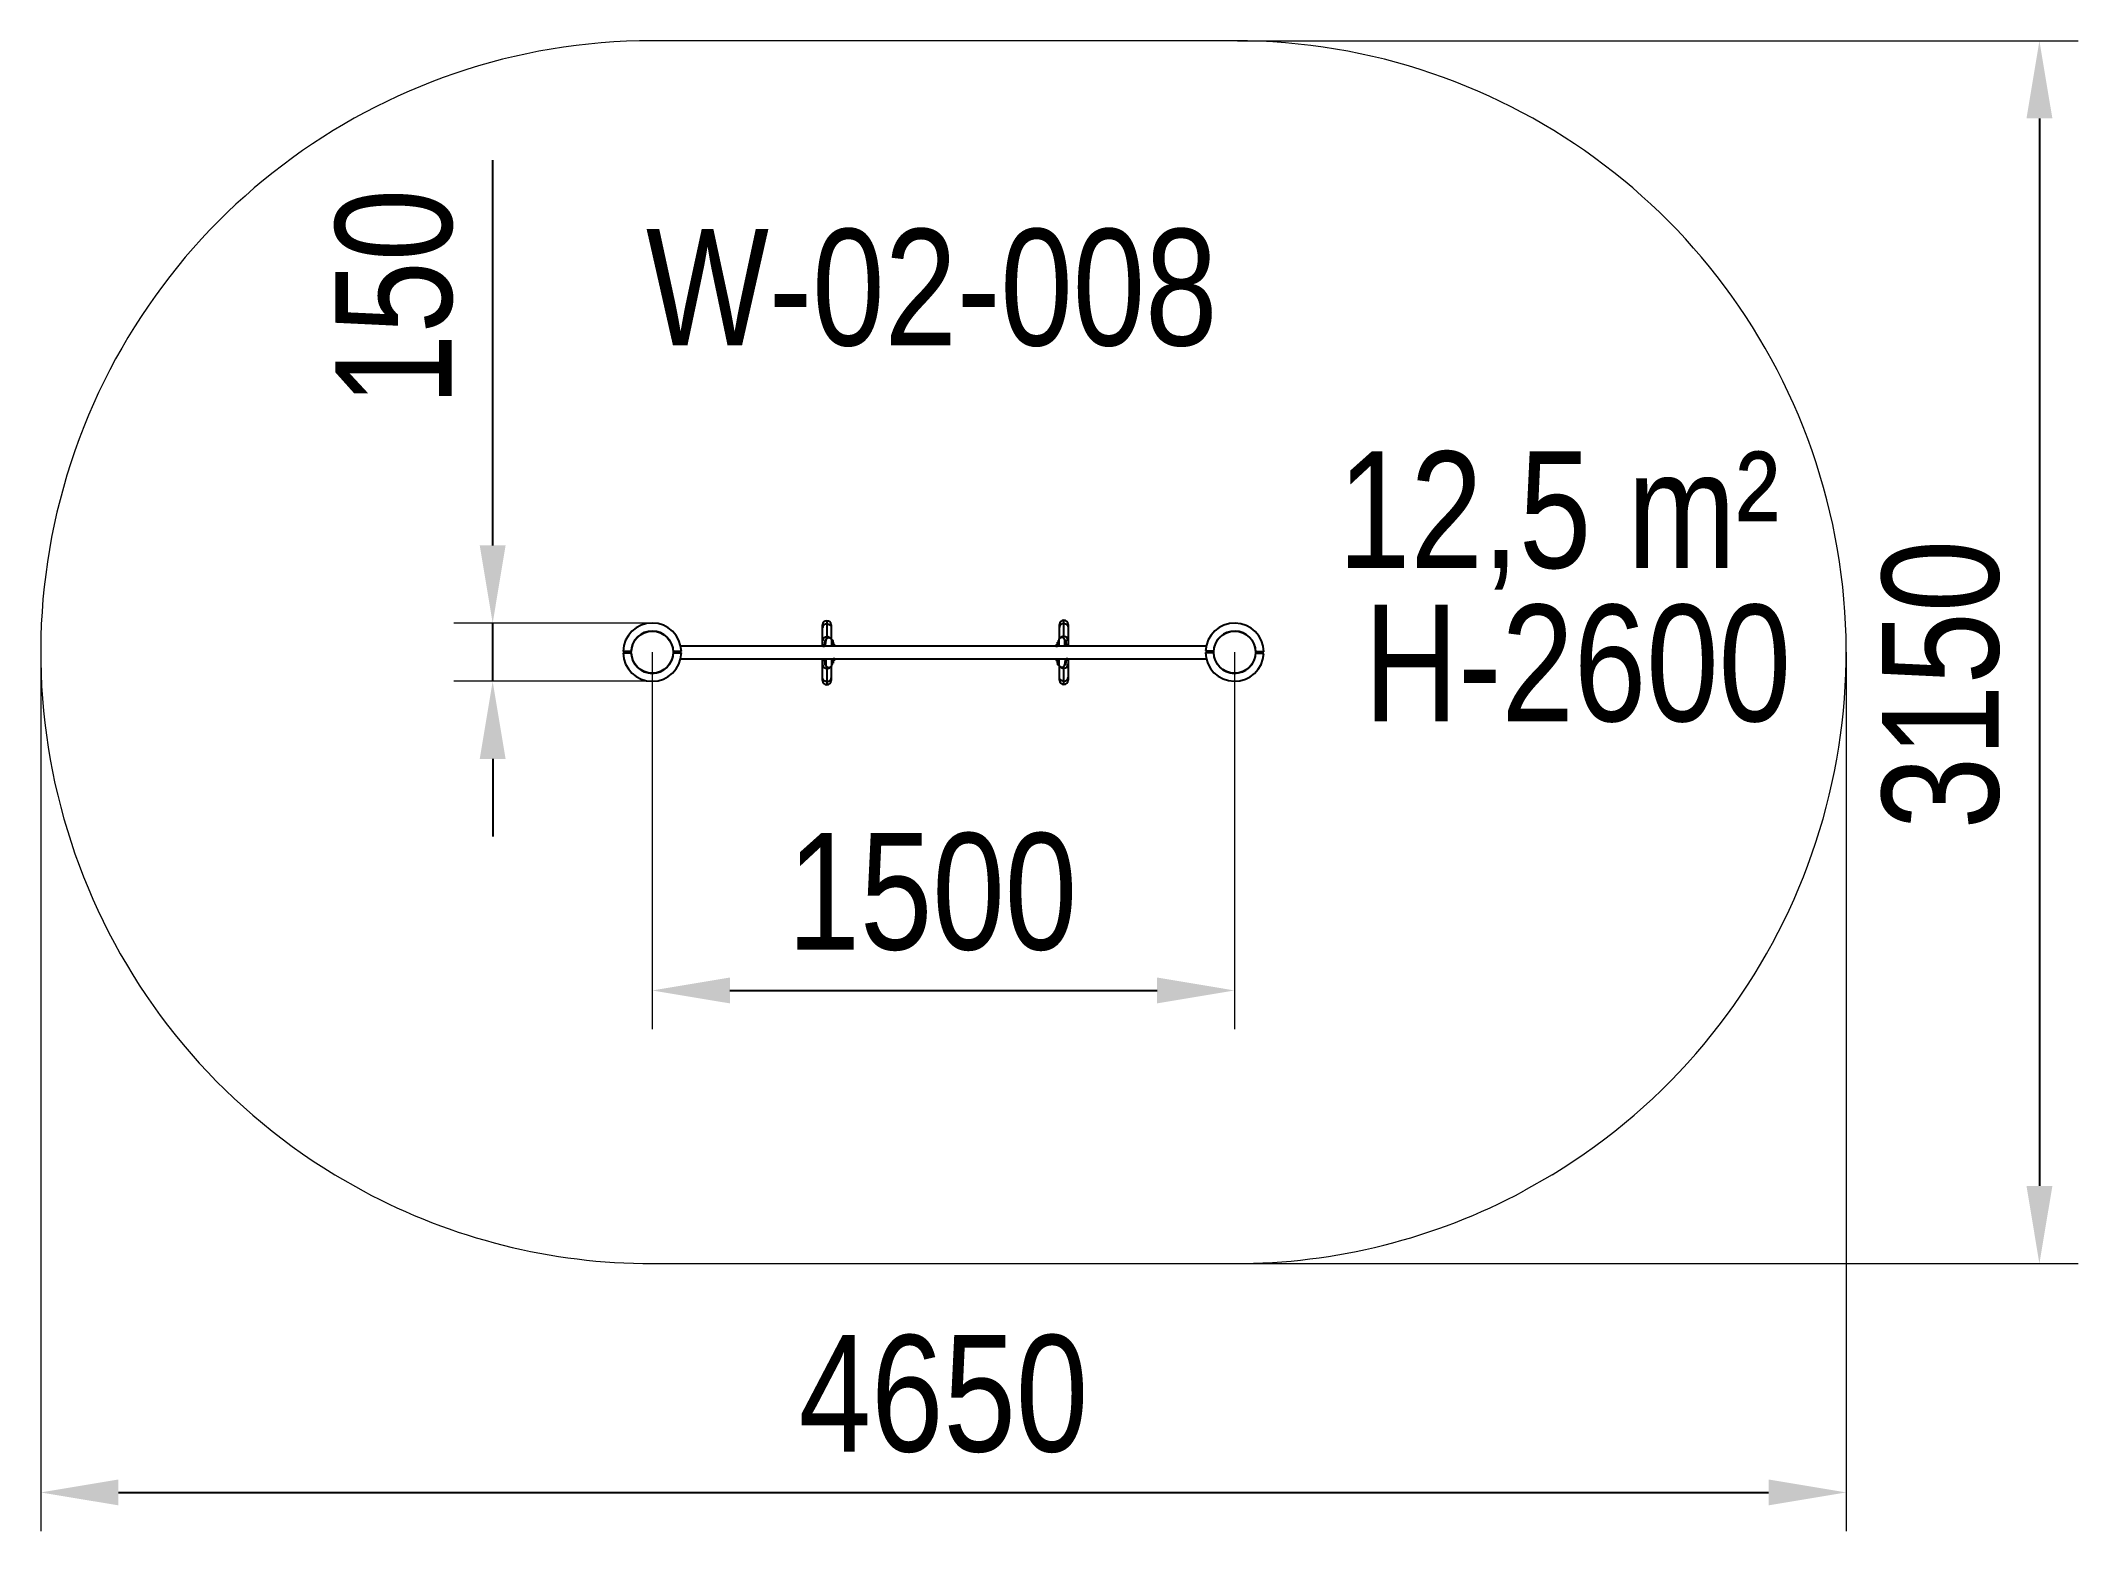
# Model space of a CAD drawing. Header units: millimetres. Extents: x -2321 to 2927, y -2236 to 1603.
import ezdxf

# ---------------------------------------------------------------- set-up
doc = ezdxf.new("R2010")
doc.units = ezdxf.units.MM
for name, color, linetype in [('DIKOM_АРТИКУЛ', 7, 'Continuous'), ('DIKOM_ЗОНА', 80, 'Continuous'), ('DIKOM_ОБЪЕКТ', 7, 'Continuous'), ('DIKOM_РАЗМЕР_ЗОНА', 7, 'Continuous'), ('DIKOM_РАЗМЕР_ОБЪЕКТА', 7, 'Continuous')]:
    doc.layers.add(name, color=color, linetype=linetype)
doc.styles.add('style1', font='arial.ttf', dxfattribs={"width": 0.8})
doc.dimstyles.new('1-50', dxfattribs={"dimtxt": 300, "dimasz": 200, "dimexe": 100, "dimexo": 0, "dimgap": 100, "dimtad": 1, "dimdec": 0, "dimtxsty": 'style1', "dimcen": 0, "dimclrd": 7, "dimclre": 7, "dimadec": 1, "dimazin": 2, "dimtfac": 1, "dimtdec": 0, "dimtmove": 0, "dimatfit": 3, "dimfxl": 0, "dimlwd": 25, "dimlwe": 18, "dimarcsym": 0})

# ---------------------------------------------------------------- blocks, each defined once
blk = doc.blocks.new('*D11')
at = {"layer": 'Defpoints', "color": 0, "transparency": 16777216}
for p in [(-746, 27.9), (754, 27.9), (754, -843.5)]:
    blk.add_point(p, dxfattribs=at)
at = {"layer": 'DIKOM_РАЗМЕР_ОБЪЕКТА', "color": 7, "lineweight": 18, "transparency": 16777216}
for p, q in [((-746, 27.9), (-746, -943.5)), ((754, 27.9), (754, -943.5))]:
    blk.add_line(p, q, dxfattribs=at)
at = {"layer": 'DIKOM_РАЗМЕР_ОБЪЕКТА', "color": 7, "lineweight": 25, "transparency": 16777216}
blk.add_line((-546, -843.5), (554, -843.5), dxfattribs=at)
at = {"layer": 'DIKOM_РАЗМЕР_ОБЪЕКТА', "color": 7, "transparency": 16777216}
for points in [[(-546, -810.1), (-546, -876.8), (-746, -843.5)], [(554, -810.1), (554, -876.8), (754, -843.5)]]:
    blk.add_solid(points, dxfattribs=at)
at = {"layer": 'DIKOM_РАЗМЕР_ОБЪЕКТА', "color": 0, "transparency": 16777216, "insert": (-24.6, -590.3), "char_height": 300, "attachment_point": 5, "style": 'style1'}
blk.add_mtext('1500', dxfattribs=at)
blk = doc.blocks.new('*D12')
at = {"layer": 'Defpoints', "color": 0, "transparency": 16777216}
for p in [(761.1, 1602.9), (754, -1547.1), (2826.7, -1547.1)]:
    blk.add_point(p, dxfattribs=at)
at = {"layer": 'DIKOM_РАЗМЕР_ЗОНА', "color": 7, "lineweight": 18, "transparency": 16777216}
for p, q in [((761.1, 1602.9), (2926.7, 1602.9)), ((754, -1547.1), (2926.7, -1547.1))]:
    blk.add_line(p, q, dxfattribs=at)
at = {"layer": 'DIKOM_РАЗМЕР_ЗОНА', "color": 7, "lineweight": 25, "transparency": 16777216}
blk.add_line((2826.7, 1402.9), (2826.7, -1347.1), dxfattribs=at)
at = {"layer": 'DIKOM_РАЗМЕР_ЗОНА', "color": 7, "transparency": 16777216}
for points in [[(2793.4, 1402.9), (2860.1, 1402.9), (2826.7, 1602.9)], [(2793.4, -1347.1), (2860.1, -1347.1), (2826.7, -1547.1)]]:
    blk.add_solid(points, dxfattribs=at)
at = {"layer": 'DIKOM_РАЗМЕР_ЗОНА', "color": 0, "transparency": 16777216, "insert": (2573.5, -55.5), "char_height": 300, "attachment_point": 5, "rotation": 90, "style": 'style1'}
blk.add_mtext('3150', dxfattribs=at)
blk = doc.blocks.new('*D13')
at = {"layer": 'Defpoints', "color": 0, "transparency": 16777216}
for p in [(-2321, 27.9), (2329, 27.9), (2329, -2136.5)]:
    blk.add_point(p, dxfattribs=at)
at = {"layer": 'DIKOM_РАЗМЕР_ЗОНА', "color": 7, "lineweight": 18, "transparency": 16777216}
for p, q in [((-2321, 27.9), (-2321, -2236.5)), ((2329, 27.9), (2329, -2236.5))]:
    blk.add_line(p, q, dxfattribs=at)
at = {"layer": 'DIKOM_РАЗМЕР_ЗОНА', "color": 7, "lineweight": 25, "transparency": 16777216}
blk.add_line((-2121, -2136.5), (2129, -2136.5), dxfattribs=at)
at = {"layer": 'DIKOM_РАЗМЕР_ЗОНА', "color": 7, "transparency": 16777216}
for points in [[(-2121, -2103.1), (-2121, -2169.8), (-2321, -2136.5)], [(2129, -2103.1), (2129, -2169.8), (2329, -2136.5)]]:
    blk.add_solid(points, dxfattribs=at)
at = {"layer": 'DIKOM_РАЗМЕР_ЗОНА', "color": 0, "transparency": 16777216, "insert": (4, -1883.3), "char_height": 300, "attachment_point": 5, "style": 'style1'}
blk.add_mtext('4650', dxfattribs=at)
blk = doc.blocks.new('*D14')
at = {"layer": 'Defpoints', "color": 0, "transparency": 16777216}
for p in [(-747.3, 102.9), (-1157, -47.1), (-746, -47.1)]:
    blk.add_point(p, dxfattribs=at)
at = {"layer": 'DIKOM_РАЗМЕР_ОБЪЕКТА', "color": 7, "lineweight": 25, "transparency": 16777216}
for p, q in [((-1157, 302.9), (-1157, 1295.2)), ((-1157, -47.1), (-1157, 102.9)), ((-1157, -247.1), (-1157, -447.1))]:
    blk.add_line(p, q, dxfattribs=at)
at = {"layer": 'DIKOM_РАЗМЕР_ОБЪЕКТА', "color": 7, "lineweight": 18, "transparency": 16777216}
for p, q in [((-747.3, 102.9), (-1257, 102.9)), ((-746, -47.1), (-1257, -47.1))]:
    blk.add_line(p, q, dxfattribs=at)
at = {"layer": 'DIKOM_РАЗМЕР_ОБЪЕКТА', "color": 7, "transparency": 16777216}
for points in [[(-1190.3, 302.9), (-1123.7, 302.9), (-1157, 102.9)], [(-1190.3, -247.1), (-1123.7, -247.1), (-1157, -47.1)]]:
    blk.add_solid(points, dxfattribs=at)
at = {"layer": 'DIKOM_РАЗМЕР_ОБЪЕКТА', "color": 0, "transparency": 16777216, "insert": (-1410.2, 941.8), "char_height": 300, "attachment_point": 5, "rotation": 90, "style": 'style1'}
blk.add_mtext('150', dxfattribs=at)

msp = doc.modelspace()

# ---------------------------------------------------------------- linework, layer by layer
at = {"layer": 'DIKOM_ЗОНА', "color": 3, "lineweight": 15}
msp.add_line((1571.8, -1318.2), (1498.8, -1359.9), dxfattribs=at)
msp.add_lwpolyline([(761.1, 1602.9), (-746, 1602.9, 0.7585), (-1563.8, -1318.2), (-1490.8, -1359.9, 0.123777), (-746, -1547.1), (754, -1547.1)], format="xyb", dxfattribs=at)
for start, end in [(301.2793, 90.0006), (269.9992, 298.2232)]:
    msp.add_arc((754, 27.9), 1575, start, end, dxfattribs=at)
at = {"layer": 'DIKOM_ОБЪЕКТ'}
for p, q in [((-296.2, 109), (-296.2, 100.8)), ((313.8, 101.8), (313.8, 110)), ((-307.2, 90.8), (-307.2, 98)), ((-307.2, 57.3), (-307.2, 90.8)), ((-307.2, 43.5), (-307.2, 57.3)), ((-300.3, 54), (-302.2, 54)), ((-302.2, 54), (-302.2, 43.5)), ((-300.4, 55.7), (-300.4, 54)), ((-300.3, 54.4), (-300.4, 55.7)), ((-299.3, 58.1), (-300.3, 58.1)), ((-296.2, 100.8), (-296.2, 67.3)), ((-296.2, 67.3), (-296.2, 62.7)), ((-285.2, 98), (-285.2, 90.8)), ((-285.2, 90.8), (-285.2, 61.8)), ((-283.2, 43.5), (-283.2, 56.5)), ((-282.9, 52.8), (-283.2, 52.5)), ((-281.1, 54), (-282.7, 54)), ((-282.7, 54), (-282.7, 53.1)), ((-282.7, 54), (-282.7, 43.5)), ((-280.3, 57.7), (-281.3, 57.8)), ((-280.2, 54), (-280.3, 54)), ((-280.2, 54), (-280.2, 43.5)), ((299, 54), (297.8, 54)), ((297.8, 43.5), (297.8, 54)), ((300.2, 58.2), (299.2, 58.2)), ((300.2, 55.2), (300.2, 55.4)), ((300.8, 57.5), (300.8, 43.5)), ((302.8, 91.8), (302.8, 99)), ((302.8, 62.8), (302.8, 91.8)), ((313.8, 68.3), (313.8, 101.8)), ((313.8, 63.7), (313.8, 68.3)), ((316.8, 43.5), (316.8, 57.5)), ((319.2, 57.9), (318.2, 57.9)), ((319.8, 54), (319, 54)), ((319.2, 55), (319.1, 54.1)), ((319.2, 55), (319.2, 54)), ((319.8, 43.5), (319.8, 54)), ((324.8, 99), (324.8, 91.8)), ((324.8, 91.8), (324.8, 58.3)), ((324.8, 58.3), (324.8, 43.5)), ((-800.5, 29.9), (-821, 29.9)), ((-821, 29.9), (-800.5, 29.9)), ((-800.5, 29.9), (-821, 29.9)), ((-800.5, 25.9), (-821, 25.9)), ((-821, 25.9), (-800.5, 25.9)), ((-800.5, 25.9), (-821, 25.9)), ((-671, 29.8), (-691.5, 29.8)), ((-691.5, 29.8), (-671, 29.8)), ((-671, 29.8), (-691.5, 29.8)), ((-671, 25.8), (-691.5, 25.8)), ((-691.5, 25.8), (-671, 25.8)), ((-671, 25.8), (-691.5, 25.8)), ((-673, 10.5), (681, 10.5)), ((680.6, 43.5), (-672.6, 43.5)), ((-307.2, -4.3), (-307.2, 10.5)), ((-306.7, 47), (-302.7, 47)), ((-306.7, 47), (-306.7, 43.5)), ((-306.7, 43.5), (-302.7, 43.5)), ((-306.7, 10.5), (-302.7, 10.5)), ((-306.7, 10.5), (-306.7, 7)), ((-306.7, 7), (-302.7, 7)), ((-302.7, 47), (-302.7, 43.5)), ((-302.7, 10.5), (-302.7, 7)), ((-302.2, 10.5), (-302.2, 0)), ((-302.2, 0), (-301.3, 0)), ((-301.5, -1), (-301.5, 0)), ((-299.2, 10.5), (-299.2, -3.5)), ((-283.2, -3.5), (-283.2, 10.5)), ((-281.3, 0), (-280.2, 0)), ((-280.2, 10.5), (-280.2, 0)), ((-275.7, 47), (-279.7, 47)), ((-279.7, 47), (-279.7, 43.5)), ((-275.7, 43.5), (-279.7, 43.5)), ((-275.7, 10.5), (-279.7, 10.5)), ((-279.7, 10.5), (-279.7, 7)), ((-275.7, 7), (-279.7, 7)), ((-275.7, 47), (-275.7, 43.5)), ((-275.7, 10.5), (-275.7, 7)), ((293.3, 47), (293.3, 43.5)), ((293.3, 47), (297.3, 47)), ((293.3, 43.5), (297.3, 43.5)), ((293.3, 10.5), (297.3, 10.5)), ((293.3, 10.5), (293.3, 7)), ((293.3, 7), (297.3, 7)), ((297.3, 47), (297.3, 43.5)), ((297.3, 10.5), (297.3, 7)), ((297.8, 0), (297.8, 10.5)), ((297.8, 0), (298, 0)), ((298.8, 0), (300.3, 0)), ((300.3, 0), (300.3, 10.5)), ((300.3, 0), (300.4, 0.9)), ((300.6, 1.2), (300.8, 1.5)), ((300.8, 10.5), (300.8, -2.5)), ((318, 0), (319.8, 0)), ((318.1, -1.7), (318.1, 0)), ((319.8, 0), (319.8, 10.5)), ((324.3, 47), (320.3, 47)), ((320.3, 47), (320.3, 43.5)), ((324.3, 43.5), (320.3, 43.5)), ((324.3, 10.5), (320.3, 10.5)), ((320.3, 10.5), (320.3, 7)), ((324.3, 7), (320.3, 7)), ((324.3, 47), (324.3, 43.5)), ((324.3, 10.5), (324.3, 7)), ((324.8, 10.5), (324.8, -3.3)), ((679, 31.1), (699.6, 30.8)), ((699.6, 30.8), (679, 31.1)), ((679, 31.1), (699.6, 30.8)), ((679, 27.1), (699.5, 26.8)), ((699.5, 26.8), (679, 27.1)), ((679, 27.1), (699.5, 26.8)), ((808.4, 25), (829, 24.6)), ((829, 24.6), (808.4, 25)), ((808.4, 25), (829, 24.6)), ((808.5, 29), (829, 28.6)), ((829, 28.6), (808.5, 29)), ((808.5, 29), (829, 28.6)), ((-307.2, -37.8), (-307.2, -4.3)), ((-307.2, -45), (-307.2, -37.8)), ((-301.5, -1), (-301.4, -0.1)), ((-301.5, -3.9), (-300.5, -3.9)), ((-296.2, -9.7), (-296.2, -14.3)), ((-296.2, -14.3), (-296.2, -47.8)), ((-296.2, -47.8), (-296.2, -56)), ((-285.2, -8.8), (-285.2, -37.8)), ((-285.2, -37.8), (-285.2, -45)), ((-282.5, -1.2), (-282.5, -1.4)), ((-282.5, -4.2), (-281.5, -4.2)), ((298, -3.7), (299, -3.8)), ((302.8, -36.8), (302.8, -7.8)), ((302.8, -44), (302.8, -36.8)), ((313.8, -13.3), (313.8, -8.7)), ((313.8, -46.8), (313.8, -13.3)), ((313.8, -55), (313.8, -46.8)), ((317, -4.1), (318, -4.1)), ((318, -0.4), (318.1, -1.7)), ((324.8, -3.3), (324.8, -36.8)), ((324.8, -36.8), (324.8, -44))]:
    msp.add_line(p, q, dxfattribs=at)
at = {"layer": 'DIKOM_ОБЪЕКТ', "flags": 128}
for points in [[(-300.4, 55.7), (-300.3, 56.8), (-300.3, 57.6), (-300.3, 58), (-300.3, 58.1), (-300.3, 57.8), (-300.3, 57.2), (-300.3, 56.2), (-300.3, 54.9), (-300.3, 53.2), (-300.3, 51.3), (-300.4, 49.1), (-300.4, 46.6), (-300.5, 43.9), (-300.5, 43.5)], [(-299.5, 43.5), (-299.5, 43.9), (-299.4, 46.6), (-299.4, 49.1), (-299.3, 51.3), (-299.3, 53.2), (-299.3, 54.9), (-299.3, 56.2), (-299.3, 57.2), (-299.3, 57.8), (-299.3, 58.1), (-299.3, 58.1)], [(-281.4, 55.4), (-281.4, 56.5), (-281.3, 57.3), (-281.3, 57.7), (-281.3, 57.7), (-281.3, 57.5), (-281.3, 56.8), (-281.3, 55.8), (-281.3, 54.5), (-281.3, 52.9), (-281.3, 50.9), (-281.4, 48.7), (-281.4, 46.3), (-281.5, 43.6), (-281.5, 43.5)], [(-280.5, 43.5), (-280.5, 43.5), (-280.4, 46.2), (-280.4, 48.7), (-280.3, 50.9), (-280.3, 52.9), (-280.3, 54.5), (-280.3, 55.8), (-280.3, 56.8), (-280.3, 57.4), (-280.3, 57.7), (-280.3, 57.7)], [(299.2, 58.2), (299.2, 58.1), (299.1, 57.5), (299.1, 56.7), (299.1, 55.5), (299, 53.9), (299, 52.1), (298.9, 49.9), (298.9, 47.6), (298.8, 44.9), (298.8, 43.5)], [(299.8, 43.5), (299.8, 44.9), (299.9, 47.5), (299.9, 49.9), (300, 52.1), (300, 53.9), (300.1, 55.4), (300.1, 56.6), (300.1, 57.5), (300.2, 58), (300.2, 58.2), (300.2, 58), (300.2, 57.5), (300.2, 56.6), (300.2, 55.4)], [(318.2, 57.9), (318.2, 57.7), (318.1, 57.2), (318.1, 56.3), (318.1, 55.1), (318, 53.6), (318, 51.7), (317.9, 49.6), (317.9, 47.2), (317.8, 44.6), (317.8, 43.5)], [(318.8, 43.5), (318.8, 44.5), (318.9, 47.2), (318.9, 49.6), (319, 51.7), (319, 53.5), (319.1, 55.1), (319.1, 56.3), (319.1, 57.2), (319.2, 57.7), (319.2, 57.9), (319.2, 57.7), (319.2, 57.1), (319.2, 56.3), (319.2, 55)], [(-301.1, 10.5), (-301.1, 9.5), (-301.2, 6.8), (-301.2, 4.4), (-301.3, 2.3), (-301.3, 0.5), (-301.4, -1.1), (-301.4, -2.3), (-301.4, -3.2), (-301.5, -3.7), (-301.5, -3.9), (-301.5, -3.7), (-301.5, -3.1), (-301.5, -2.3), (-301.5, -1)], [(-300.5, -3.9), (-300.5, -3.7), (-300.4, -3.2), (-300.4, -2.3), (-300.4, -1.1), (-300.3, 0.4), (-300.3, 2.3), (-300.2, 4.4), (-300.2, 6.8), (-300.1, 9.4), (-300.1, 10.5)], [(-282.1, 10.5), (-282.1, 9.1), (-282.2, 6.5), (-282.2, 4.1), (-282.3, 1.9), (-282.3, 0.1), (-282.4, -1.4), (-282.4, -2.6), (-282.4, -3.5), (-282.5, -4), (-282.5, -4.2), (-282.5, -4), (-282.5, -3.5), (-282.5, -2.6), (-282.5, -1.4)], [(-281.5, -4.2), (-281.5, -4.1), (-281.4, -3.5), (-281.4, -2.7), (-281.4, -1.5), (-281.3, 0.1), (-281.3, 1.9), (-281.2, 4.1), (-281.2, 6.4), (-281.1, 9.1), (-281.1, 10.5)], [(298.2, 10.5), (298.2, 10.5), (298.1, 7.8), (298.1, 5.3), (298, 3.1), (298, 1.1), (298, -0.5), (298, -1.8), (298, -2.8), (298, -3.4), (298, -3.7), (298, -3.7)], [(299.1, -1.4), (299, -2.5), (299, -3.3), (299, -3.7), (299, -3.7), (299, -3.5), (299, -2.8), (299, -1.8), (299, -0.5), (299, 1.1), (299, 3.1), (299.1, 5.3), (299.1, 7.7), (299.2, 10.4), (299.2, 10.5)], [(317.2, 10.5), (317.2, 10.1), (317.1, 7.4), (317.1, 4.9), (317, 2.7), (317, 0.8), (317, -0.9), (317, -2.2), (317, -3.2), (317, -3.8), (317, -4.1), (317, -4.1)], [(318.1, -1.7), (318, -2.8), (318, -3.6), (318, -4), (318, -4.1), (318, -3.8), (318, -3.2), (318, -2.2), (318, -0.9), (318, 0.8), (318, 2.7), (318.1, 4.9), (318.1, 7.4), (318.2, 10.1), (318.2, 10.5)]]:
    msp.add_lwpolyline(points, dxfattribs=at)
at = {"layer": 'DIKOM_ОБЪЕКТ'}
for centre in [(-746, 27.9), (754, 27.9)]:
    msp.add_circle(centre, 54, dxfattribs=at)
for centre, radius, start, end in [((-296.2, 98), 11, 90, 180), ((-296.2, 98), 11, 0, 90), ((313.8, 99), 11, 90, 180), ((313.8, 99), 11, 0, 90), ((-746, 27.9), 75, 1.4996, 178.4435), ((-746, 27.9), 75, 1.4996, 178.4435), ((-746, 27.9), 75, 1.4996, 178.4435), ((-746, 27.9), 54.5, 2.0746, 177.8685), ((-746, 27.9), 54.5, 2.0746, 177.8685), ((-746, 27.9), 54.5, 2.0746, 177.8685), ((-296.6, 56.8), 10.5, 87.3247, 177.0479), ((-291.2, 56.5), 8, 0, 180), ((-296, 55.8), 11.5, 43.6428, 90.6177), ((308.8, 57.5), 8, 0, 180), ((313.7, 56.8), 11.5, 89.3823, 136.3574), ((314.3, 57.8), 10.5, 2.9521, 92.6753), ((754, 27.9), 75, 0.561, 177.5049), ((754, 27.9), 75, 0.561, 177.5049), ((754, 27.9), 75, 0.561, 177.5049), ((754, 27.9), 54.5, 1.136, 176.9299), ((754, 27.9), 54.5, 1.136, 176.9299), ((754, 27.9), 54.5, 1.136, 176.9299), ((-746, 27.9), 75, 181.4996, 358.4435), ((-746, 27.9), 75, 181.4996, 358.4435), ((-746, 27.9), 75, 181.4996, 358.4435), ((-746, 27.9), 54.5, 182.0746, 357.8685), ((-746, 27.9), 54.5, 182.0746, 357.8685), ((-746, 27.9), 54.5, 182.0746, 357.8685), ((754, 27.9), 75, 180.561, 357.5049), ((754, 27.9), 75, 180.561, 357.5049), ((754, 27.9), 75, 180.561, 357.5049), ((754, 27.9), 54.5, 181.136, 356.9299), ((754, 27.9), 54.5, 181.136, 356.9299), ((754, 27.9), 54.5, 181.136, 356.9299), ((-296.6, -3.8), 10.5, 182.9521, 272.6753), ((-296.2, -45), 11, 180, 270), ((-291.2, -3.5), 8, 180, 0), ((-296, -2.8), 11.5, 269.3823, 316.3574), ((-296.2, -45), 11, 270, 0), ((308.8, -2.5), 8, 180, 0), ((313.8, -44), 11, 180, 270), ((313.7, -1.8), 11.5, 223.6428, 270.6177), ((314.3, -2.8), 10.5, 267.3247, 357.0479), ((313.8, -44), 11, 270, 0)]:
    msp.add_arc(centre, radius, start, end, dxfattribs=at)
for points, knots in [([(-296.2, 100.8), (-296.8, 100.7), (-298, 100.7), (-299.8, 100.3), (-301.5, 99.6), (-303, 98.6), (-304.4, 97.5), (-305.5, 96.1), (-306.4, 94.6), (-306.9, 93.2), (-307.1, 92), (-307.1, 91.3), (-307.2, 90.9), (-307.2, 90.8)], [0, 0, 0, 0, 0.105838, 0.214745, 0.320583, 0.42949, 0.535329, 0.644238, 0.75008, 0.858991, 0.924239, 0.990185, 1, 1, 1, 1]), ([(-299.1, 56.3), (-299.1, 56.3), (-299.2, 56.5), (-299.2, 56.8), (-299.3, 57.2), (-299.3, 57.4), (-299.3, 57.3), (-299.3, 57.3)], [0, 0, 0, 0, 0.0068, 0.238531, 0.547694, 0.951826, 1, 1, 1, 1]), ([(-296.2, 100.8), (-295.5, 100.7), (-294.3, 100.7), (-292.5, 100.3), (-290.8, 99.6), (-289.3, 98.6), (-287.9, 97.5), (-286.8, 96.1), (-285.9, 94.6), (-285.4, 93.2), (-285.2, 92), (-285.2, 91.3), (-285.2, 90.9), (-285.2, 90.8)], [0, 0, 0, 0, 0.105838, 0.214745, 0.320583, 0.42949, 0.535329, 0.644238, 0.75008, 0.858991, 0.924239, 0.990185, 1, 1, 1, 1]), ([(-281.4, 55.2), (-281.5, 55.2), (-281.5, 55.2), (-281.8, 54.7), (-282.1, 54.1), (-282.2, 54)], [0, 0, 0, 0, 0.383784, 0.900265, 1, 1, 1, 1]), ([(300.8, 54), (300.8, 54.1), (300.5, 54.5), (300.3, 55), (300.2, 55.2), (300.2, 55.3)], [0, 0, 0, 0, 0.045515, 0.514012, 1, 1, 1, 1]), ([(313.8, 101.8), (313.2, 101.7), (312, 101.7), (310.2, 101.2), (308.5, 100.6), (307, 99.6), (305.6, 98.5), (304.5, 97.1), (303.6, 95.6), (303, 93.9), (302.9, 92.6), (302.8, 91.9), (302.8, 91.8)], [0, 0, 0, 0, 0.105856, 0.214783, 0.320639, 0.429565, 0.535423, 0.64435, 0.75021, 0.85914, 0.990183, 1, 1, 1, 1]), ([(313.8, 101.8), (314.5, 101.7), (315.7, 101.7), (317.5, 101.2), (319.2, 100.6), (320.7, 99.6), (322.1, 98.5), (323.2, 97.1), (324.1, 95.6), (324.7, 93.9), (324.8, 92.6), (324.8, 91.9), (324.8, 91.8)], [0, 0, 0, 0, 0.105856, 0.214783, 0.320639, 0.429565, 0.535423, 0.64435, 0.75021, 0.85914, 0.990183, 1, 1, 1, 1]), ([(317.9, 54.9), (317.8, 54.9), (317.8, 54.9), (317.6, 54.6), (317.3, 54.2), (317, 53.6), (316.8, 53.4)], [0, 0, 0, 0, 0.245484, 0.503571, 0.725694, 1, 1, 1, 1]), ([(-300.2, -0.9), (-300.1, -0.9), (-300.1, -0.9), (-299.9, -0.6), (-299.6, -0.2), (-299.3, 0.4), (-299.2, 0.6)], [0, 0, 0, 0, 0.245484, 0.503571, 0.725694, 1, 1, 1, 1]), ([(299.1, -1.2), (299.2, -1.2), (299.2, -1.2), (299.5, -0.7), (299.8, -0.1), (299.9, 0)], [0, 0, 0, 0, 0.383784, 0.900265, 1, 1, 1, 1]), ([(-296.2, -47.8), (-296.8, -47.7), (-298, -47.7), (-299.8, -47.2), (-301.5, -46.6), (-303, -45.6), (-304.4, -44.5), (-305.5, -43.1), (-306.4, -41.6), (-307, -39.9), (-307.1, -38.6), (-307.2, -37.9), (-307.2, -37.8)], [0, 0, 0, 0, 0.105856, 0.214783, 0.320639, 0.429565, 0.535423, 0.64435, 0.75021, 0.85914, 0.990183, 1, 1, 1, 1]), ([(-296.2, -47.8), (-295.5, -47.7), (-294.3, -47.7), (-292.5, -47.2), (-290.8, -46.6), (-289.3, -45.6), (-287.9, -44.5), (-286.8, -43.1), (-285.9, -41.6), (-285.3, -39.9), (-285.2, -38.6), (-285.2, -37.9), (-285.2, -37.8)], [0, 0, 0, 0, 0.105856, 0.214783, 0.320639, 0.429565, 0.535423, 0.64435, 0.75021, 0.85914, 0.990183, 1, 1, 1, 1]), ([(-283.2, 0), (-283.1, -0.1), (-282.8, -0.5), (-282.6, -1), (-282.5, -1.2), (-282.5, -1.3)], [0, 0, 0, 0, 0.0455151, 0.514012, 1, 1, 1, 1]), ([(313.8, -46.8), (313.2, -46.7), (312, -46.7), (310.2, -46.3), (308.5, -45.6), (307, -44.6), (305.6, -43.5), (304.5, -42.1), (303.6, -40.6), (303.1, -39.2), (302.9, -38), (302.9, -37.3), (302.8, -36.9), (302.8, -36.8)], [0, 0, 0, 0, 0.105838, 0.214745, 0.320583, 0.42949, 0.535329, 0.644238, 0.75008, 0.858991, 0.924239, 0.990185, 1, 1, 1, 1]), ([(313.8, -46.8), (314.5, -46.7), (315.7, -46.7), (317.5, -46.3), (319.2, -45.6), (320.7, -44.6), (322.1, -43.5), (323.2, -42.1), (324.1, -40.6), (324.6, -39.2), (324.8, -38), (324.8, -37.3), (324.8, -36.9), (324.8, -36.8)], [0, 0, 0, 0, 0.105838, 0.214745, 0.320583, 0.42949, 0.535329, 0.644238, 0.75008, 0.858991, 0.924239, 0.990185, 1, 1, 1, 1]), ([(316.8, -2.3), (316.8, -2.3), (316.9, -2.5), (316.9, -2.8), (317, -3.2), (317, -3.4), (317, -3.3), (317, -3.3)], [0, 0, 0, 0, 0.0068, 0.238531, 0.547694, 0.951826, 1, 1, 1, 1])]:
    msp.add_open_spline(points, degree=3, knots=knots, dxfattribs=at)

# ---------------------------------------------------------------- texts
at = {"layer": 'DIKOM_АРТИКУЛ', "color": 7, "linetype": 'Continuous', "lineweight": 15, "insert": (-762.1, 1118), "char_height": 300, "attachment_point": 1, "style": 'style1'}
msp.add_mtext_dynamic_manual_height_columns('W-02-008', width=2314.7, gutter_width=20, heights=[0], dxfattribs=at)
at = {"layer": 'DIKOM_РАЗМЕР_ОБЪЕКТА', "insert": (1020.1, 544.9), "char_height": 300, "width": 2314.7, "attachment_point": 1, "style": 'style1'}
msp.add_mtext('12,5 m²', dxfattribs=at)
at = {"layer": 'DIKOM_РАЗМЕР_ОБЪЕКТА', "insert": (1087.5, 150), "char_height": 300, "attachment_point": 1, "style": 'style1'}
msp.add_mtext_dynamic_manual_height_columns('H-2600', width=2314.7, gutter_width=20, heights=[0], dxfattribs=at)

# ---------------------------------------------------------------- dimensions: what is measured, and where the dimension line sits
at = {"layer": 'DIKOM_РАЗМЕР_ЗОНА'}
dim = msp.add_linear_dim(base=(2826.7, -1547.1), p1=(761.1, 1602.9), p2=(754, -1547.1), angle=90, text='3150', dimstyle='1-50', dxfattribs=at)
dim.commit()
dim.dimension.update_dxf_attribs({"geometry": '*D12', "text_midpoint": (2826.7, -55.5), "dimtype": 160})
dim = msp.add_linear_dim(base=(2329, -2136.5), p1=(-2321, 27.9), p2=(2329, 27.9), dimstyle='1-50', dxfattribs=at)
dim.commit()
dim.dimension.update_dxf_attribs({"geometry": '*D13', "text_midpoint": (4, -2136.5), "dimtype": 160})
at = {"layer": 'DIKOM_РАЗМЕР_ОБЪЕКТА'}
dim = msp.add_linear_dim(base=(-1157, -47.1), p1=(-747.3, 102.9), p2=(-746, -47.1), angle=90, text='150', dimstyle='1-50', dxfattribs=at)
dim.commit()
dim.dimension.update_dxf_attribs({"geometry": '*D14', "text_midpoint": (-1157, 941.8), "dimtype": 160})
dim = msp.add_linear_dim(base=(754, -843.5), p1=(-746, 27.9), p2=(754, 27.9), dimstyle='1-50', dxfattribs=at)
dim.commit()
dim.dimension.update_dxf_attribs({"geometry": '*D11', "text_midpoint": (-24.6, -843.5), "dimtype": 160})

doc.saveas('drawing.dxf')
